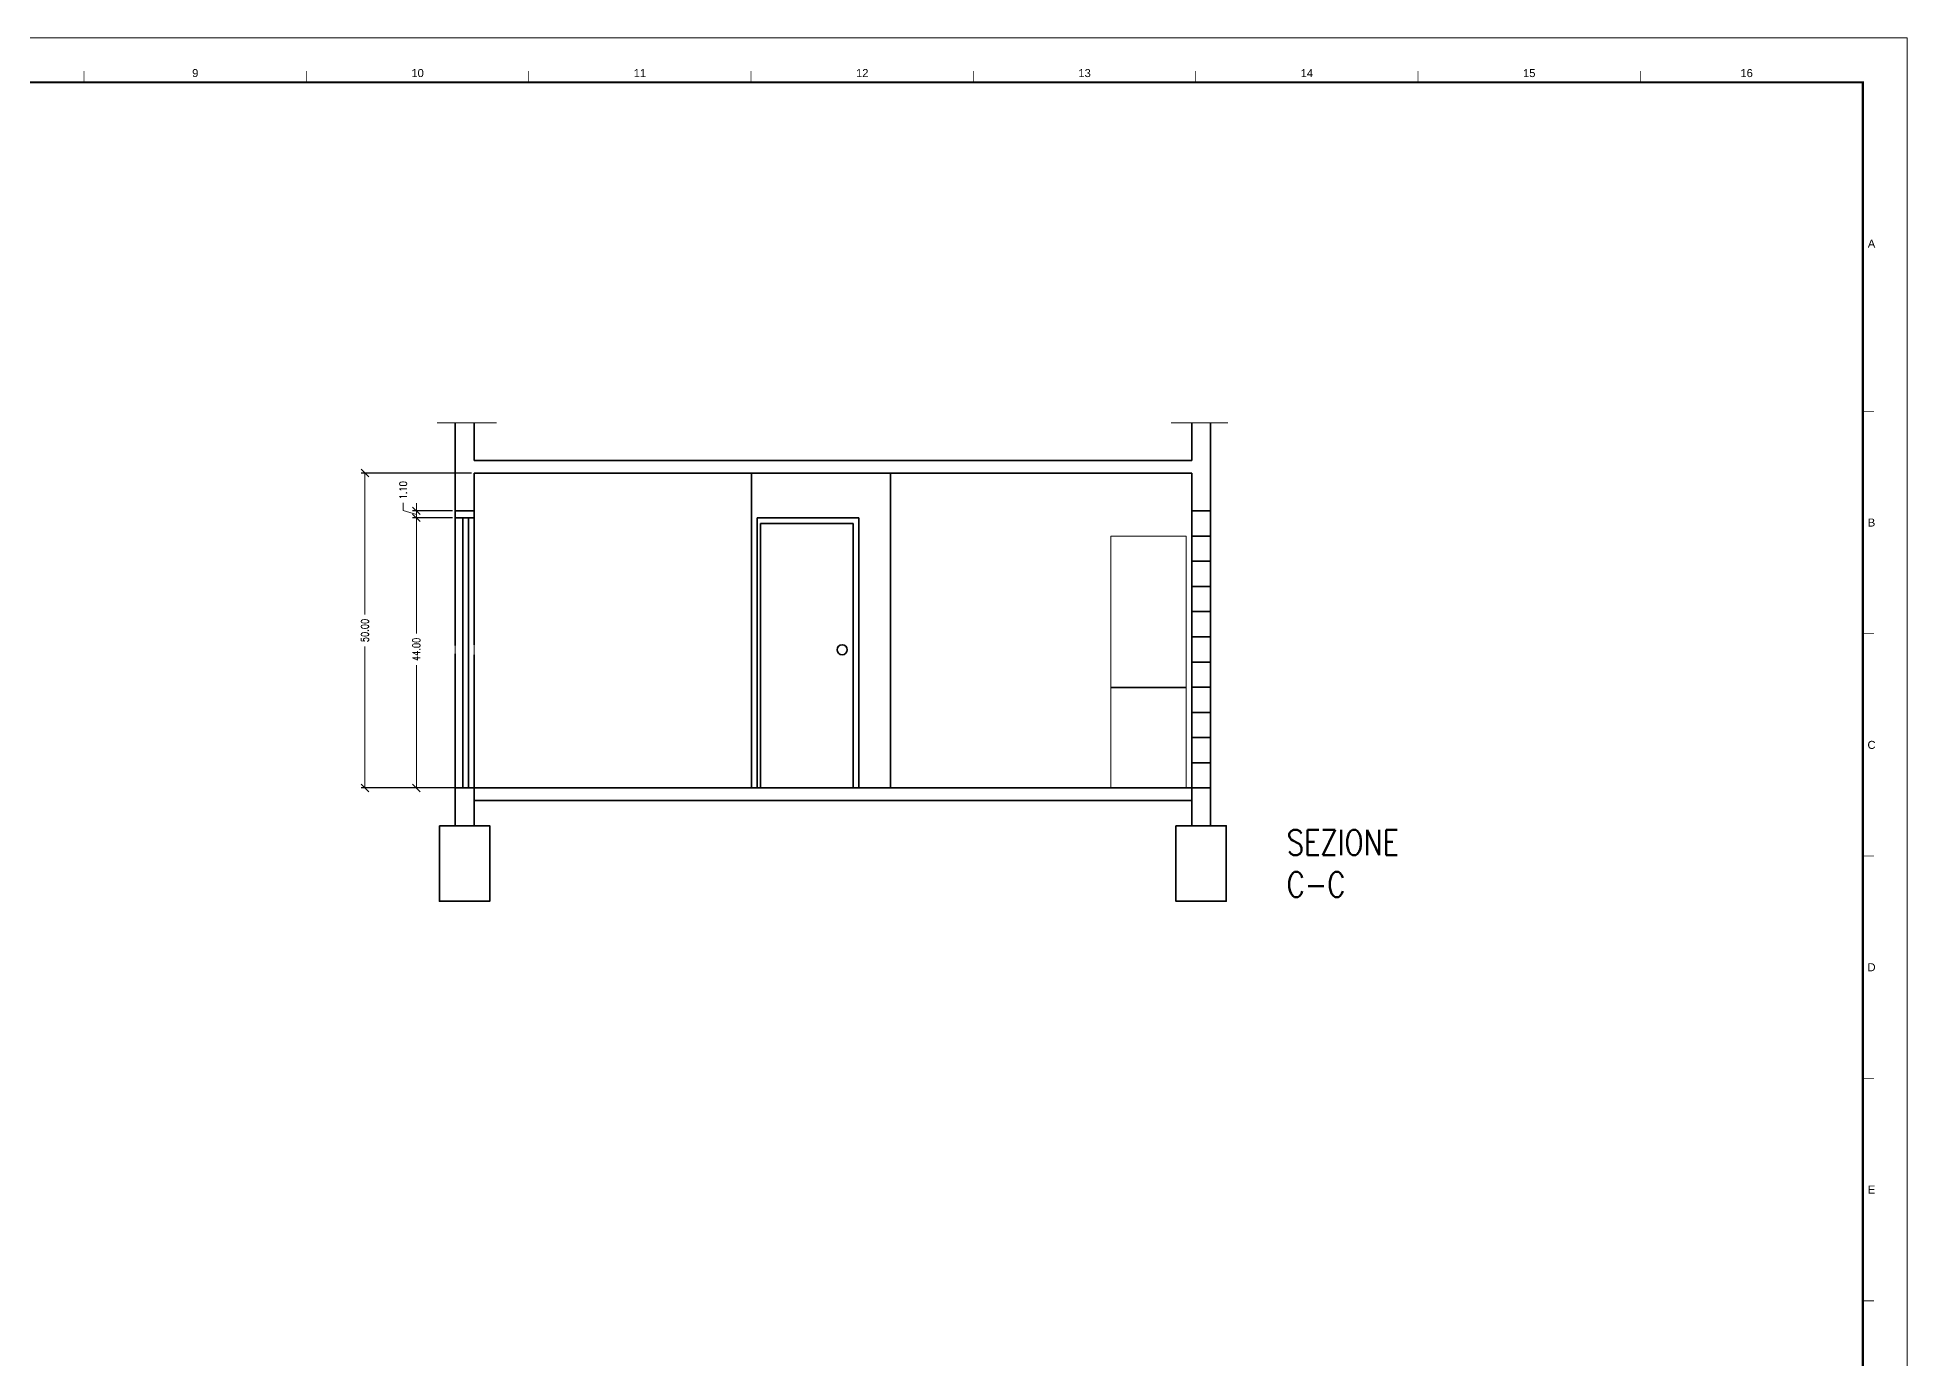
# Paper-space layout 'A000' of a CAD drawing. Header units: metres, sheet in millimetres. Extents: x -6 to 588, y -18 to 402.
# Drawn here: x 291.2 to 588.3, y 192 to 401.8 of the extents above; entities that cross this region are included whole.
import ezdxf
from ezdxf.enums import TextEntityAlignment as Align

# ---------------------------------------------------------------- set-up
doc = ezdxf.new("R2010")
doc.units = ezdxf.units.M
doc.header["$MEASUREMENT"] = 0
doc.layers.get('DEFPOINTS').update_dxf_attribs({"color": 210})
for name, color, linetype, lineweight in [('A-ANNO-DIMS', 3, 'Continuous', 18), ('A-ANNO-TEXT', 3, 'Continuous', 18), ('A-ELEV-MBE1', 7, 'Continuous', 35), ('A-FURN', 8, 'Continuous', 18), ('A-SECT-MCUT', 2, 'Continuous', 35)]:
    doc.layers.add(name, color=color, linetype=linetype, lineweight=lineweight)
doc.layers.add('G-ANNO-NPLT', color=210, linetype='Continuous', plot=False)
doc.layers.add('G-ANNO-TEXT', color=3, linetype='Continuous')
doc.layers.add('G-ANNO-TTLB', color=3, linetype='Continuous')
doc.styles.add('ARIAL', font='arial.ttf')
doc.styles.add('E-ROMANS', font='romans.shx', dxfattribs={"width": 0.8})
doc.dimstyles.new('E-0100_ARW_18', dxfattribs={"dimscale": 0.001, "dimtxt": 180, "dimasz": 180, "dimexe": 90, "dimexo": 60, "dimgap": 90, "dimtad": 0, "dimzin": 0, "dimdsep": 46, "dimtxsty": 'E-ROMANS', "dimblk": 'OPEN90', "dimcen": 90, "dimclrd": 256, "dimclre": 256, "dimclrt": 256, "dimadec": 0, "dimazin": 0, "dimtfac": 1, "dimtmove": 1, "dimatfit": 3, "dimldrblk": 'OPEN90', "dimfxl": 1, "dimtfill": 1, "dimtolj": 1, "dimtzin": 0, "dimarcsym": 0})

# ---------------------------------------------------------------- blocks, each defined once
blk = doc.blocks.new('A1_GRID_LAYOUT')
at = {"layer": 'G-ANNO-NPLT', "const_width": 0.18}
for points in [[(841, 594), (0, 594)], [(841, 0), (841, 594)]]:
    blk.add_lwpolyline(points, dxfattribs=at)
at = {"layer": 'G-ANNO-TTLB', "const_width": 0.18, "flags": 128}
for points in [[(431, 586.5), (431, 584)], [(481, 586.5), (481, 584)], [(531, 586.5), (531, 584)], [(581, 586.5), (581, 584)], [(631, 586.5), (631, 584)], [(681, 586.5), (681, 584)], [(731, 586.5), (731, 584)], [(781, 586.5), (781, 584)], [(833.5, 510), (831, 510)], [(833.5, 460), (831, 460)], [(833.5, 410), (831, 410)], [(833.5, 360), (831, 360)], [(833.5, 310), (831, 310)]]:
    blk.add_lwpolyline(points, dxfattribs=at)
at = {"layer": 'G-ANNO-TTLB', "const_width": 0.5, "flags": 128}
blk.add_lwpolyline([(25, 584), (25, 10), (831, 10), (831, 584)], close=True, dxfattribs=at)
at = {"layer": 'G-ANNO-TEXT', "style": 'ARIAL'}
for s, p in [('9', (456, 586.07)), ('10', (506, 586.07)), ('11', (556, 586.07)), ('12', (606, 586.07)), ('13', (656, 586.07)), ('14', (706, 586.07)), ('15', (756, 586.07)), ('16', (804.89, 586.07)), ('A', (832.98, 547.71)), ('B', (832.98, 485)), ('C', (832.98, 435)), ('D', (832.98, 385)), ('E', (832.98, 335))]:
    blk.add_text(s, height=1.8, dxfattribs=at).set_placement(p, align=Align.MIDDLE_CENTER)
blk = doc.blocks.new('_Oblique')
at = {"color": 0, "linetype": 'ByBlock', "lineweight": -2}
blk.add_line((-0.5, -0.5), (0.5, 0.5), dxfattribs=at)
blk = doc.blocks.new('*D15')
at = {"layer": 'A-ANNO-DIMS', "lineweight": -2, "transparency": 16777216}
for p, q in [((360.16, 332.62), (342.63, 332.62)), ((360.16, 282.62), (342.63, 282.62))]:
    blk.add_line(p, q, dxfattribs=at)
at = {"layer": 'A-ANNO-DIMS', "transparency": 16777216}
for p, q in [((343.23, 332.62), (343.23, 310.14)), ((343.23, 282.62), (343.23, 305.1))]:
    blk.add_line(p, q, dxfattribs=at)
at = {"layer": 'DEFPOINTS', "color": 0, "transparency": 16777216}
for p in [(360.56, 332.62), (343.23, 282.62), (360.56, 282.62)]:
    blk.add_point(p, dxfattribs=at)
at = {"layer": 'A-ANNO-DIMS', "transparency": 16777216, "xscale": 1.2, "yscale": 1.2, "zscale": 1.2}
for p, rotation in [((343.23, 332.62), 90), ((343.23, 282.62), 270)]:
    blk.add_blockref('_Oblique', p, dxfattribs=dict(at, rotation=rotation))
at = {"layer": 'A-ANNO-DIMS', "transparency": 16777216, "insert": (343.23, 307.62), "char_height": 1.2, "attachment_point": 5, "rotation": 90, "style": 'E-ROMANS', "bg_fill": 3, "box_fill_scale": 1.25, "bg_fill_color": 256, "bg_fill_true_color": 13158600, "bg_fill_transparency": 0}
blk.add_mtext('\\A1;50.00', dxfattribs=at)
blk = doc.blocks.new('_Open90')
at = {"color": 0, "linetype": 'ByBlock', "lineweight": -2}
for p, q in [((0, 0), (-1, 0)), ((-0.5, 0.5), (0, 0)), ((0, 0), (-0.5, -0.5))]:
    blk.add_line(p, q, dxfattribs=at)
blk = doc.blocks.new('*D16')
at = {"layer": 'A-ANNO-DIMS', "lineweight": -2, "transparency": 16777216}
for p, q in [((357.16, 326.62), (350.8, 326.62)), ((357.16, 282.62), (350.8, 282.62))]:
    blk.add_line(p, q, dxfattribs=at)
at = {"layer": 'A-ANNO-DIMS', "transparency": 16777216}
for p, q in [((351.4, 326.62), (351.4, 307.14)), ((351.4, 282.62), (351.4, 302.1))]:
    blk.add_line(p, q, dxfattribs=at)
at = {"layer": 'DEFPOINTS', "color": 0, "transparency": 16777216}
for p in [(357.56, 326.62), (351.4, 282.62), (357.56, 282.62)]:
    blk.add_point(p, dxfattribs=at)
at = {"layer": 'A-ANNO-DIMS', "transparency": 16777216, "xscale": 1.2, "yscale": 1.2, "zscale": 1.2}
for p, rotation in [((351.4, 326.62), 90), ((351.4, 282.62), 270)]:
    blk.add_blockref('_Oblique', p, dxfattribs=dict(at, rotation=rotation))
at = {"layer": 'A-ANNO-DIMS', "transparency": 16777216, "insert": (351.4, 304.62), "char_height": 1.2, "attachment_point": 5, "rotation": 90, "style": 'E-ROMANS', "bg_fill": 3, "box_fill_scale": 1.25, "bg_fill_color": 256, "bg_fill_true_color": 13158600, "bg_fill_transparency": 0}
blk.add_mtext('\\A1;44.00', dxfattribs=at)
blk = doc.blocks.new('*D17')
at = {"layer": 'A-ANNO-DIMS', "transparency": 16777216}
for p, q in [((349.3, 326.7), (349.3, 327.9)), ((351.4, 326.62), (351.4, 327.82)), ((351.4, 326.07), (349.3, 326.7)), ((351.4, 325.52), (351.4, 326.62)), ((351.4, 325.52), (351.4, 326.62)), ((351.4, 325.52), (351.4, 324.32))]:
    blk.add_line(p, q, dxfattribs=at)
at = {"layer": 'A-ANNO-DIMS', "lineweight": -2, "transparency": 16777216}
for p, q in [((357.16, 326.62), (350.8, 326.62)), ((357.16, 325.52), (350.8, 325.52))]:
    blk.add_line(p, q, dxfattribs=at)
at = {"layer": 'DEFPOINTS', "color": 0, "transparency": 16777216}
for p in [(351.4, 326.62), (357.56, 326.62), (357.56, 325.52)]:
    blk.add_point(p, dxfattribs=at)
at = {"layer": 'A-ANNO-DIMS', "transparency": 16777216, "xscale": 1.2, "yscale": 1.2, "zscale": 1.2, "rotation": 90}
blk.add_blockref('_Oblique', (351.4, 325.52), dxfattribs=at)
at = {"layer": 'A-ANNO-DIMS', "transparency": 16777216, "insert": (349.3, 329.89), "char_height": 1.2, "attachment_point": 5, "rotation": 90, "style": 'E-ROMANS', "bg_fill": 3, "box_fill_scale": 1.25, "bg_fill_color": 256, "bg_fill_true_color": 13158600, "bg_fill_transparency": 0}
blk.add_mtext('\\A1;1.10', dxfattribs=at)
at = {"layer": 'A-ANNO-DIMS', "transparency": 16777216, "xscale": 1.2, "yscale": 1.2, "zscale": 1.2, "rotation": 270}
blk.add_blockref('_Oblique', (351.4, 326.62), dxfattribs=at)

psp = doc.layouts.new('A000')

# ---------------------------------------------------------------- linework, layer by layer
at = {"layer": 'A-ANNO-TEXT'}
for p, q in [((364.115, 340.617), (354.712, 340.617)), ((480.274, 340.617), (471.295, 340.617))]:
    psp.add_line(p, q, dxfattribs=at)
at = {"layer": 'A-ELEV-MBE1'}
for p, q in [((405.559, 325.517), (405.559, 282.617)), ((421.659, 325.517), (405.559, 325.517)), ((406.059, 324.617), (406.059, 282.617)), ((420.759, 324.617), (406.059, 324.617)), ((420.759, 324.617), (420.759, 282.617)), ((421.659, 325.517), (421.659, 282.617))]:
    psp.add_line(p, q, dxfattribs=at)
psp.add_circle((419.044, 304.57), 0.8, dxfattribs=at)
at = {"layer": 'A-FURN'}
for p, q in [((473.679, 322.617), (461.719, 322.617)), ((461.719, 322.617), (461.719, 298.617)), ((473.679, 322.617), (473.679, 298.617)), ((461.719, 298.617), (473.679, 298.617)), ((461.719, 298.517), (461.719, 298.617)), ((461.719, 298.617), (461.719, 298.517)), ((473.679, 298.517), (461.719, 298.517)), ((461.719, 298.517), (461.719, 282.617)), ((473.679, 298.617), (473.679, 298.517)), ((473.679, 298.517), (473.679, 298.617)), ((473.679, 282.617), (473.679, 298.517)), ((473.679, 282.617), (473.679, 284.511))]:
    psp.add_line(p, q, dxfattribs=at)
at = {"layer": 'A-SECT-MCUT', "color": 2}
for p, q in [((357.559, 340.617), (357.559, 326.617)), ((360.559, 334.617), (360.559, 340.617)), ((474.559, 334.617), (474.559, 340.617)), ((477.559, 340.617), (477.559, 326.617)), ((474.559, 334.617), (360.559, 334.617)), ((472.899, 334.617), (474.559, 334.617)), ((474.559, 332.617), (360.559, 332.617)), ((360.559, 326.617), (360.559, 332.617)), ((404.659, 332.617), (404.659, 282.617)), ((426.731, 332.617), (426.731, 282.617)), ((474.559, 326.617), (474.559, 332.617)), ((357.559, 326.617), (360.559, 326.617)), ((360.559, 325.517), (357.559, 325.517)), ((358.779, 325.517), (358.779, 282.617)), ((359.679, 325.517), (359.679, 282.617)), ((360.559, 326.617), (360.559, 305.366)), ((477.559, 326.617), (474.559, 326.617)), ((477.559, 326.617), (477.559, 282.617)), ((474.559, 322.617), (477.559, 322.617)), ((474.559, 318.617), (477.559, 318.617)), ((474.559, 314.617), (477.559, 314.617)), ((474.559, 310.617), (477.559, 310.617)), ((474.559, 306.617), (477.559, 306.617)), ((360.559, 303.774), (360.559, 282.617)), ((474.559, 302.617), (477.559, 302.617)), ((474.559, 298.617), (477.559, 298.617)), ((474.559, 294.617), (477.559, 294.617)), ((474.559, 290.617), (477.559, 290.617)), ((474.559, 286.617), (477.559, 286.617)), ((357.559, 276.617), (357.559, 282.617)), ((357.559, 282.617), (360.559, 282.617)), ((360.559, 282.617), (474.559, 282.617)), ((360.559, 282.617), (360.559, 276.617)), ((474.559, 276.617), (474.559, 282.617)), ((474.559, 282.617), (477.559, 282.617)), ((477.559, 282.617), (477.559, 276.617)), ((360.559, 280.617), (474.559, 280.617))]:
    psp.add_line(p, q, dxfattribs=at)
for points in [[(357.559, 305.251), (357.559, 326.617)], [(474.559, 282.617), (474.559, 326.617)], [(357.559, 282.617), (357.559, 303.889)]]:
    psp.add_lwpolyline(points, dxfattribs=at)
for points in [[(355.059, 276.617), (363.059, 276.617), (363.059, 264.617), (355.059, 264.617)], [(472.059, 276.617), (480.059, 276.617), (480.059, 264.617), (472.059, 264.617)]]:
    psp.add_lwpolyline(points, close=True, dxfattribs=at)

# ---------------------------------------------------------------- block references
at = {"xscale": 0.7063020214030911, "yscale": 0.7063020214030911, "zscale": 0.7063020214030911}
psp.add_blockref('A1_GRID_LAYOUT', (-5.792, -17.79), dxfattribs=at)

# ---------------------------------------------------------------- texts
at = {"layer": 'A-ANNO-TEXT', "insert": (489.653, 275.955), "char_height": 4, "attachment_point": 1, "style": 'E-ROMANS'}
psp.add_mtext_dynamic_manual_height_columns('SEZIONE C-C', width=3.80072, gutter_width=9, heights=[0], dxfattribs=at)

# ---------------------------------------------------------------- next in the draw order: dimensions: what is measured, and where the dimension line sits
at = {"layer": 'A-ANNO-DIMS'}
dim = psp.add_linear_dim(base=(343.234, 282.617), p1=(360.559, 332.617), p2=(360.559, 282.617), angle=90, dimstyle='E-0100_ARW_18', override={"dimscale": 0.01, "dimtxt": 120, "dimasz": 120, "dimexe": 60, "dimexo": 40, "dimgap": 60, "dimblk": 'Oblique', "dimcen": 60, "dimlwd": 65535}, dxfattribs=at)
dim.commit()
dim.dimension.update_dxf_attribs({"geometry": '*D15', "text_midpoint": (343.234, 307.617)})

# ---------------------------------------------------------------- next in the draw order: linework, layer by layer
at = {"layer": 'A-FURN'}
psp.add_line((360.559, 305.366), (360.559, 303.774), dxfattribs=at)

# ---------------------------------------------------------------- next in the draw order: dimensions: what is measured, and where the dimension line sits
at = {"layer": 'A-ANNO-DIMS'}
dim = psp.add_linear_dim(base=(351.399, 282.617), p1=(357.559, 326.617), p2=(357.559, 282.617), angle=90, dimstyle='E-0100_ARW_18', override={"dimscale": 0.01, "dimtxt": 120, "dimasz": 120, "dimexe": 60, "dimexo": 40, "dimgap": 60, "dimblk": 'Oblique', "dimcen": 60, "dimlwd": 65535}, dxfattribs=at)
dim.commit()
dim.dimension.update_dxf_attribs({"geometry": '*D16', "text_midpoint": (351.399, 304.617)})

# ---------------------------------------------------------------- next in the draw order: linework, layer by layer
at = {"layer": 'A-FURN'}
psp.add_line((357.559, 305.251), (357.559, 303.889), dxfattribs=at)

# ---------------------------------------------------------------- next in the draw order: dimensions: what is measured, and where the dimension line sits
at = {"layer": 'A-ANNO-DIMS'}
dim = psp.add_linear_dim(base=(351.399, 326.617), p1=(357.559, 325.517), p2=(357.559, 326.617), angle=90, dimstyle='E-0100_ARW_18', override={"dimscale": 0.01, "dimtxt": 120, "dimasz": 120, "dimexe": 60, "dimexo": 40, "dimgap": 60, "dimblk": 'Oblique', "dimcen": 60, "dimlwd": 65535}, dxfattribs=at)
dim.commit()
dim.dimension.update_dxf_attribs({"geometry": '*D17', "text_midpoint": (349.299, 328.497)})

doc.saveas('drawing.dxf')
